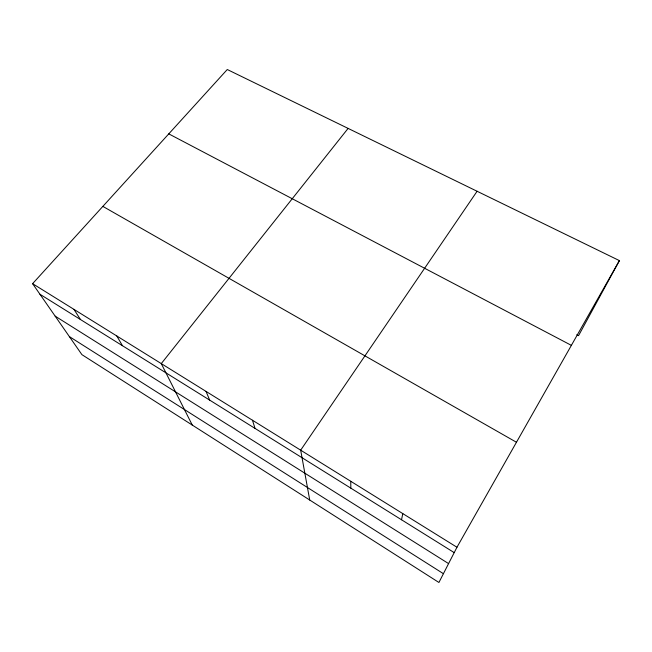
<?xml version="1.0" encoding="UTF-8"?>
<svg xmlns="http://www.w3.org/2000/svg" width="652" height="652" viewBox="0 0 652 652"><rect width="100%" height="100%" fill="white"/><g stroke="black" fill="none" stroke-linecap="round" stroke-linejoin="round"><path stroke-width="0.98" d="M401.526 519.766L402.797 513.605M619.4 260.613L456.962 547.248L438.918 582.481L81.907 354.639L32.6 283.677L227.271 69.519L619.4 260.613L578.552 335.658L576.767 334.729M477.093 191.264L300.67 450.173L309.724 500.035M348.111 128.403L161.28 363.604L192.267 425.071M168.77 133.872L571.372 345.356M102.861 206.391L516.457 442.26M32.6 283.677L456.962 547.248M39.951 294.256L454.208 552.627M55.151 316.138L448.584 563.605M69.356 336.579L443.417 573.695M73.961 309.366L80.473 319.529M116.822 335.992L122.446 345.707M206.04 391.404L209.675 400.116M252.471 420.238L255.022 428.388M350.743 481.274L350.841 488.161"/></g></svg>
